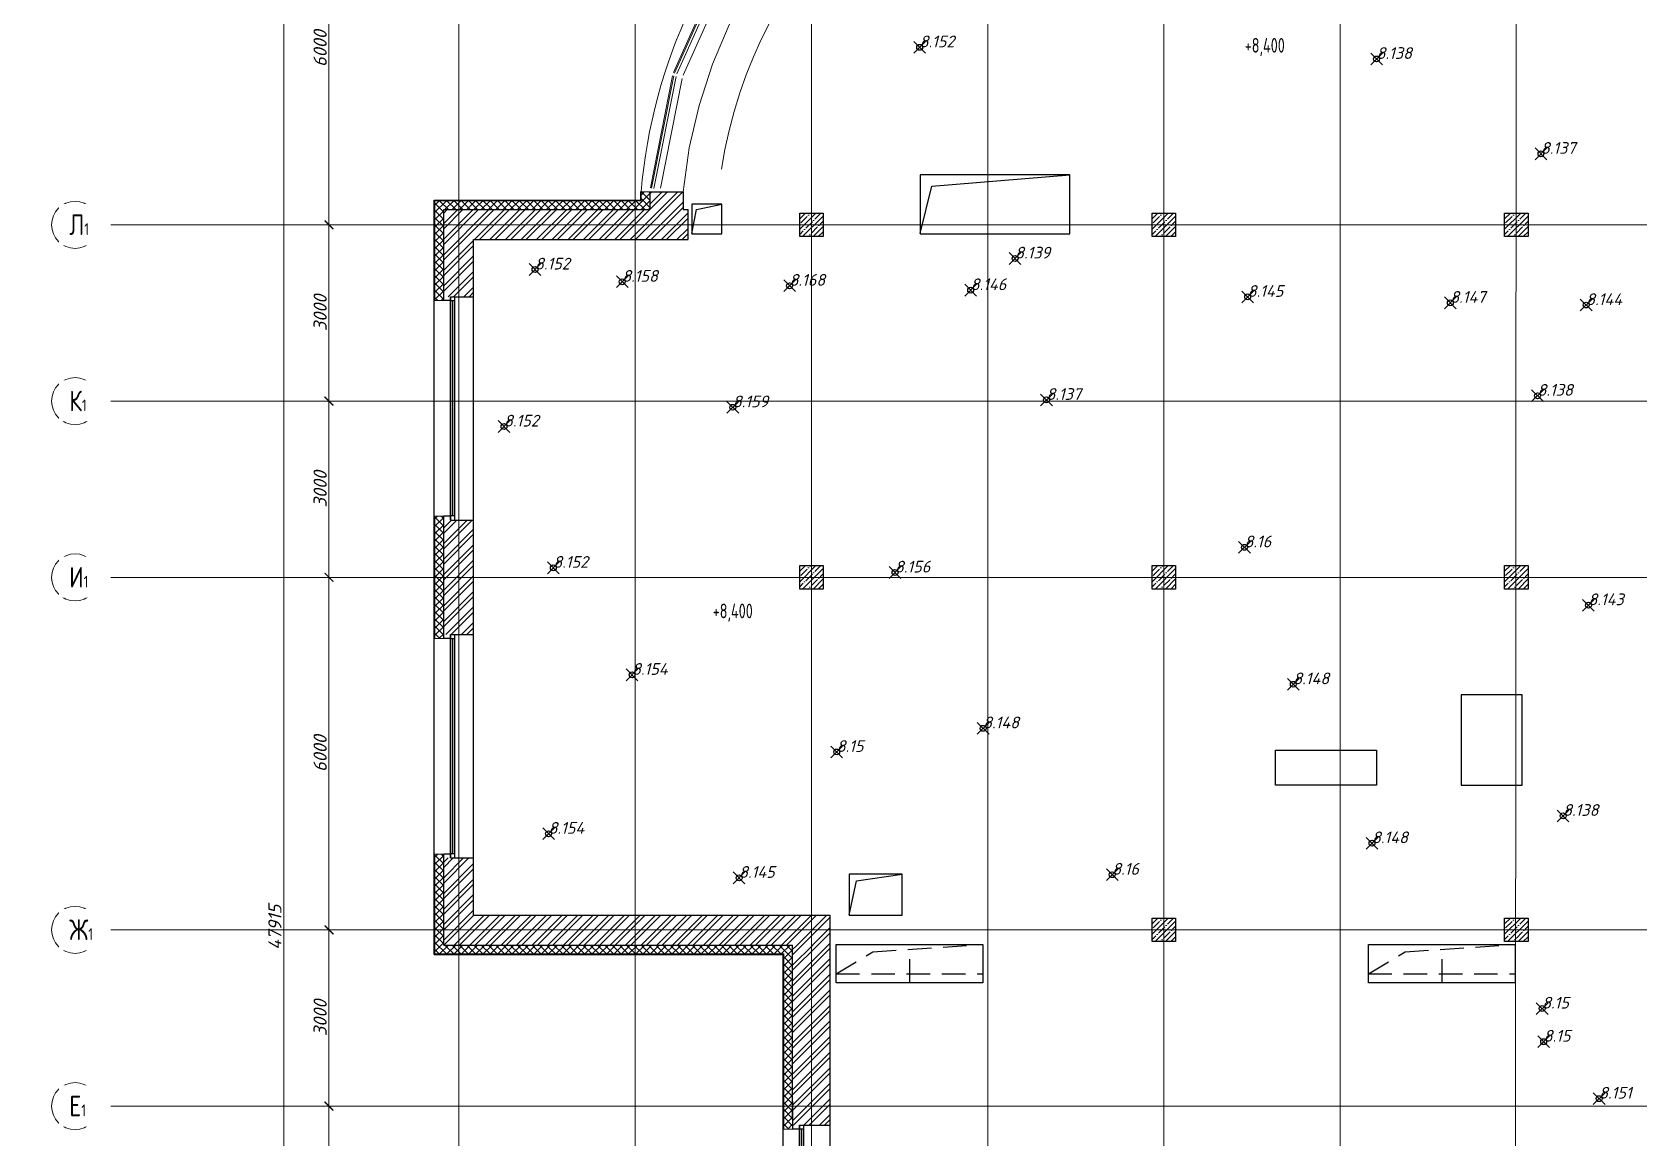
# Model space of a CAD drawing. Header units: millimetres. Extents: x -2 to 546, y 0 to 356.
# Drawn here: x 323.94 to 351.29, y 294.48 to 313.3 of the extents above; entities that cross this region are included whole.
import ezdxf
from ezdxf import colors
from ezdxf.entities.mleader import LeaderData, LeaderLine
from ezdxf.math import Vec2, Vec3

# ---------------------------------------------------------------- set-up
doc = ezdxf.new("R2010")
doc.units = ezdxf.units.MM
doc.header["$PDMODE"] = 35
doc.header["$PDSIZE"] = 0.1
doc.linetypes.add('CENTER', pattern=[2, 1.25, -0.25, 0.25, -0.25])
doc.linetypes.add('HIDDEN', pattern=[6, 4, -2])
for name, color, linetype in [('Aks_скрытые_линии', 7, 'HIDDEN'), ('Aks_Схема', 3, 'Continuous'), ('АР_новое окно', 155, 'Continuous'), ('М_0_ПД2.6', 230, 'Continuous'), ('М_проемы ОВ нч', 210, 'Continuous'), ('М_шахты ОВ-АР', 10, 'Continuous'), ('Пикет', 7, 'Continuous')]:
    doc.layers.add(name, color=color, linetype=linetype)
for name, color, linetype, lineweight in [('АР_Колонны', 250, 'Continuous', 30), ('АР_Колонны Штрих', 250, 'Continuous', 5), ('АР_Навесной фасад', 147, 'Continuous', 5), ('АР_Окна', 4, 'Continuous', 0), ('АР_Оси', 195, 'Continuous', 9), ('АР_Оси размеры', 164, 'Continuous', 9), ('АР_Отметки', 250, 'Continuous', 15), ('АР_Подоконники', 163, 'Continuous', 9), ('АР_Сущ Несущая стена', 216, 'Continuous', 30), ('АР_Утеплитель', 250, 'Continuous', 9), ('АР_Штриховка кирпич', 250, 'Continuous', 9), ('перекр 0.3', 181, 'Continuous', 30)]:
    doc.layers.add(name, color=color, linetype=linetype, lineweight=lineweight)
doc.styles.add('ISOCPEUR', font='isocpeur.ttf', dxfattribs={"width": 0.7})
doc.styles.add('ГОСТ 2.304', font='isocpeur.ttf', dxfattribs={"width": 0.7})
doc.styles.add('Мой', font='isocpeui.ttf')
doc.dimstyles.new('Размер в модели', dxfattribs={"dimscale": 0.5, "dimtxt": 0.45, "dimasz": 0.3, "dimexe": 0.05, "dimexo": 0.05, "dimgap": 0.07, "dimtad": 1, "dimdec": 0, "dimlfac": 1000, "dimzin": 1, "dimdsep": 46, "dimtxsty": 'Мой', "dimblk": 'ARCHTICK', "dimcen": 0, "dimdle": 0.05, "dimclrd": 7, "dimclre": 7, "dimclrt": 7, "dimadec": 7, "dimazin": 0, "dimtfac": 1, "dimtdec": 0, "dimtmove": 0, "dimatfit": 3, "dimfxl": 1, "dimfxlon": 1, "dimtolj": 1, "dimtzin": 9, "dimlwd": 13, "dimlwe": -1, "dimarcsym": 1})
pattern_1 = [(45, (-614.04241, 356.24629), (-0.13258252, 0.13258252), []), (45, (-613.95402, 356.24629), (-0.13258252, 0.13258252), [])]

# ---------------------------------------------------------------- blocks, each defined once
blk = doc.blocks.new('*U35')
at = {"layer": 'АР_новое окно', "lineweight": 20}
for p, q in [((0, 1600), (-70, 1600)), ((0, 0), (-70, 0))]:
    blk.add_line(p, q, dxfattribs=at)
at = {"layer": 'АР_новое окно'}
for p, q in [((-70, 1600), (-70, 0)), ((-70, 0), (-70, 1600)), ((0, 1530), (-70, 1530)), ((-35, 1530), (-35, 70)), ((0, 1600), (0, 0)), ((0, 70), (-70, 70))]:
    blk.add_line(p, q, dxfattribs=at)
blk = doc.blocks.new('_ArchTick')
at = {"color": 0, "linetype": 'ByBlock', "const_width": 0.15}
blk.add_lwpolyline([(-0.5, -0.5), (0.5, 0.5)], dxfattribs=at)
blk = doc.blocks.new('*D250')
at = {"layer": 'АР_Оси размеры', "color": 7, "ltscale": 100, "transparency": 16777216}
for p, q in [((329.39, 295.024), (328.967, 295.024)), ((329.492, 292.024), (328.967, 292.024))]:
    blk.add_line(p, q, dxfattribs=at)
at = {"layer": 'АР_Оси размеры', "color": 7, "lineweight": 13, "ltscale": 100, "transparency": 16777216}
blk.add_line((328.992, 291.999), (328.992, 295.049), dxfattribs=at)
at = {"layer": 'АР_Оси размеры', "color": 7, "linetype": 'ByBlock', "lineweight": 13, "transparency": 16777216, "xscale": 0.15, "yscale": 0.15, "zscale": 0.15}
for p, rotation in [((328.992, 295.024), 90), ((328.992, 292.024), 270)]:
    blk.add_blockref('_ArchTick', p, dxfattribs=dict(at, rotation=rotation))
at = {"layer": 'АР_Оси размеры', "color": 7, "transparency": 16777216, "insert": (328.841, 293.524), "char_height": 0.225, "attachment_point": 5, "rotation": 90, "style": 'Мой'}
blk.add_mtext('\\A1;3000', dxfattribs=at)
blk = doc.blocks.new('*D251')
at = {"layer": 'АР_Оси размеры', "color": 7, "ltscale": 100, "transparency": 16777216}
for p, q in [((329.39, 298.024), (328.967, 298.024)), ((329.492, 295.024), (328.967, 295.024))]:
    blk.add_line(p, q, dxfattribs=at)
at = {"layer": 'АР_Оси размеры', "color": 7, "lineweight": 13, "ltscale": 100, "transparency": 16777216}
blk.add_line((328.992, 294.999), (328.992, 298.049), dxfattribs=at)
at = {"layer": 'АР_Оси размеры', "color": 7, "linetype": 'ByBlock', "lineweight": 13, "transparency": 16777216, "xscale": 0.15, "yscale": 0.15, "zscale": 0.15}
for p, rotation in [((328.992, 298.024), 90), ((328.992, 295.024), 270)]:
    blk.add_blockref('_ArchTick', p, dxfattribs=dict(at, rotation=rotation))
at = {"layer": 'АР_Оси размеры', "color": 7, "transparency": 16777216, "insert": (328.841, 296.524), "char_height": 0.225, "attachment_point": 5, "rotation": 90, "style": 'Мой'}
blk.add_mtext('\\A1;3000', dxfattribs=at)
blk = doc.blocks.new('*D252')
at = {"layer": 'АР_Оси размеры', "color": 7, "ltscale": 100, "transparency": 16777216}
for p, q in [((329.492, 304.024), (328.967, 304.024)), ((329.39, 298.024), (328.967, 298.024))]:
    blk.add_line(p, q, dxfattribs=at)
at = {"layer": 'АР_Оси размеры', "color": 7, "lineweight": 13, "ltscale": 100, "transparency": 16777216}
blk.add_line((328.992, 297.999), (328.992, 304.049), dxfattribs=at)
at = {"layer": 'АР_Оси размеры', "color": 7, "linetype": 'ByBlock', "lineweight": 13, "transparency": 16777216, "xscale": 0.15, "yscale": 0.15, "zscale": 0.15}
for p, rotation in [((328.992, 304.024), 90), ((328.992, 298.024), 270)]:
    blk.add_blockref('_ArchTick', p, dxfattribs=dict(at, rotation=rotation))
at = {"layer": 'АР_Оси размеры', "color": 7, "transparency": 16777216, "insert": (328.841, 301.024), "char_height": 0.225, "attachment_point": 5, "rotation": 90, "style": 'Мой'}
blk.add_mtext('\\A1;6000', dxfattribs=at)
blk = doc.blocks.new('*D253')
at = {"layer": 'АР_Оси размеры', "color": 7, "ltscale": 100, "transparency": 16777216}
for p, q in [((329.478, 307.024), (328.967, 307.024)), ((329.492, 304.024), (328.967, 304.024))]:
    blk.add_line(p, q, dxfattribs=at)
at = {"layer": 'АР_Оси размеры', "color": 7, "lineweight": 13, "ltscale": 100, "transparency": 16777216}
blk.add_line((328.992, 303.999), (328.992, 307.049), dxfattribs=at)
at = {"layer": 'АР_Оси размеры', "color": 7, "linetype": 'ByBlock', "lineweight": 13, "transparency": 16777216, "xscale": 0.15, "yscale": 0.15, "zscale": 0.15}
for p, rotation in [((328.992, 307.024), 90), ((328.992, 304.024), 270)]:
    blk.add_blockref('_ArchTick', p, dxfattribs=dict(at, rotation=rotation))
at = {"layer": 'АР_Оси размеры', "color": 7, "transparency": 16777216, "insert": (328.841, 305.524), "char_height": 0.225, "attachment_point": 5, "rotation": 90, "style": 'Мой'}
blk.add_mtext('\\A1;3000', dxfattribs=at)
blk = doc.blocks.new('*D254')
at = {"layer": 'АР_Оси размеры', "color": 7, "ltscale": 100, "transparency": 16777216}
for p, q in [((329.478, 310.024), (328.967, 310.024)), ((329.492, 307.024), (328.967, 307.024))]:
    blk.add_line(p, q, dxfattribs=at)
at = {"layer": 'АР_Оси размеры', "color": 7, "lineweight": 13, "ltscale": 100, "transparency": 16777216}
blk.add_line((328.992, 306.999), (328.992, 310.049), dxfattribs=at)
at = {"layer": 'АР_Оси размеры', "color": 7, "linetype": 'ByBlock', "lineweight": 13, "transparency": 16777216, "xscale": 0.15, "yscale": 0.15, "zscale": 0.15}
for p, rotation in [((328.992, 310.024), 90), ((328.992, 307.024), 270)]:
    blk.add_blockref('_ArchTick', p, dxfattribs=dict(at, rotation=rotation))
at = {"layer": 'АР_Оси размеры', "color": 7, "transparency": 16777216, "insert": (328.841, 308.524), "char_height": 0.225, "attachment_point": 5, "rotation": 90, "style": 'Мой'}
blk.add_mtext('\\A1;3000', dxfattribs=at)
blk = doc.blocks.new('*D255')
at = {"layer": 'АР_Оси размеры', "color": 7, "ltscale": 100, "transparency": 16777216}
for p, q in [((329.492, 316.024), (328.967, 316.024)), ((329.478, 310.024), (328.967, 310.024))]:
    blk.add_line(p, q, dxfattribs=at)
at = {"layer": 'АР_Оси размеры', "color": 7, "lineweight": 13, "ltscale": 100, "transparency": 16777216}
blk.add_line((328.992, 309.999), (328.992, 316.049), dxfattribs=at)
at = {"layer": 'АР_Оси размеры', "color": 7, "linetype": 'ByBlock', "lineweight": 13, "transparency": 16777216, "xscale": 0.15, "yscale": 0.15, "zscale": 0.15}
for p, rotation in [((328.992, 316.024), 90), ((328.992, 310.024), 270)]:
    blk.add_blockref('_ArchTick', p, dxfattribs=dict(at, rotation=rotation))
at = {"layer": 'АР_Оси размеры', "color": 7, "transparency": 16777216, "insert": (328.841, 313.024), "char_height": 0.225, "attachment_point": 5, "rotation": 90, "style": 'Мой'}
blk.add_mtext('\\A1;6000', dxfattribs=at)
blk = doc.blocks.new('*D258')
at = {"layer": 'АР_Оси размеры', "color": 7, "ltscale": 100, "transparency": 16777216}
for p, q in [((328.19, 322.024), (328.246, 322.024)), ((328.19, 274.109), (328.246, 274.109))]:
    blk.add_line(p, q, dxfattribs=at)
at = {"layer": 'АР_Оси размеры', "color": 7, "lineweight": 13, "ltscale": 100, "transparency": 16777216}
blk.add_line((328.221, 322.049), (328.221, 274.084), dxfattribs=at)
at = {"layer": 'АР_Оси размеры', "color": 7, "linetype": 'ByBlock', "lineweight": 13, "transparency": 16777216, "xscale": 0.15, "yscale": 0.15, "zscale": 0.15}
for p, rotation in [((328.221, 322.024), 90), ((328.221, 274.109), 270)]:
    blk.add_blockref('_ArchTick', p, dxfattribs=dict(at, rotation=rotation))
at = {"layer": 'АР_Оси размеры', "color": 7, "transparency": 16777216, "insert": (328.071, 298.067), "char_height": 0.225, "attachment_point": 5, "rotation": 90, "style": 'Мой'}
blk.add_mtext('\\A1;47915', dxfattribs=at)
blk = doc.blocks.new('*U34')
at = {"layer": 'АР_новое окно', "lineweight": 20}
for p, q in [((0, 3800), (-70, 3800)), ((0, 0), (-70, 0))]:
    blk.add_line(p, q, dxfattribs=at)
at = {"layer": 'АР_новое окно'}
for p, q in [((-70, 3800), (-70, 0)), ((-70, 0), (-70, 3800)), ((0, 3730), (-70, 3730)), ((-35, 3730), (-35, 70)), ((0, 3800), (0, 0)), ((0, 70), (-70, 70))]:
    blk.add_line(p, q, dxfattribs=at)
blk = doc.blocks.new('A$Ca602dfc3')
at = {"layer": 'АР_Навесной фасад', "ltscale": 100}
for p, q in [((1718, -116), (552, -1668)), ((1735, -125), (566, -1683)), ((1769, -150), (599, -1708)), ((1842, -232), (701, -1749)), ((-260, -3502), (523, -1722)), ((-243, -3512), (542, -1727)), ((-204, -3527), (580, -1743)), ((-96, -3545), (671, -1804)), ((-635, -5471), (-276, -3562)), ((-256, -3561), (-616, -5477)), ((-215, -3568), (-575, -5482)), ((-112, -3605), (-465, -5476))]:
    blk.add_line(p, q, dxfattribs=at)
blk = doc.blocks.new('_DotSmall')
at = {"color": 0, "linetype": 'ByBlock', "const_width": 0.5}
blk.add_lwpolyline([(-0.0625, 0, 1), (0.0625, 0, 1)], format="xyb", close=True, dxfattribs=at)
blk = doc.blocks.new('Aks_es_drop_rect_2500_500_100_50_50_wipe')
at = {"color": 0, "linetype": 'ByBlock', "lineweight": -2}
blk.add_wipeout([(-12.5, 2.5), (12.5, 2.5), (12.5, -4), (-12.5, -4)], dxfattribs=at)
blk = doc.blocks.new('Aks_es_drop_rect_2500_500_100_50_50')
at = {"color": 0, "linetype": 'ByBlock', "lineweight": -2}
blk.add_blockref('Aks_es_drop_rect_2500_500_100_50_50_wipe', (0, 0), dxfattribs=at)
for p, q in [((-12.5, 2.5), (12.5, 2.5)), ((-12.5, -4), (-12.5, 2.5)), ((12.5, 2.5), (12.5, -4)), ((12.5, -4), (-12.5, -4))]:
    blk.add_line(p, q, dxfattribs=at)
at = {"layer": 'Aks_скрытые_линии'}
for p, q in [((-12.5, -2.5), (-6.25, 1.25)), ((-6.25, 1.25), (12.5, 2.5)), ((-12.5, -2.5), (12.5, -2.5))]:
    blk.add_line(p, q, dxfattribs=at)
at = {"layer": 'Aks_Схема'}
blk.add_line((0, 0), (0, -4), dxfattribs=at)
blk = doc.blocks.new('прпр')
at = {"layer": 'АР_Колонны Штрих', "ltscale": 100}
h = blk.add_hatch(dxfattribs=at)
h.set_pattern_fill('ANSI35', scale=0.5)
h.set_pattern_definition([(45, (-620.04791, 350.09565), (-0.088388348, 0.088388348), []), (45, (-619.95952, 350.09565), (-0.088388348, 0.088388348), [0.15625, -0.03125, 0, -0.03125])])
h.paths.add_polyline_path([(337.4042, 310.2242), (337.0042, 310.2242), (337.0042, 309.8242), (337.4042, 309.8242)])
h = blk.add_hatch(dxfattribs=at)
h.set_pattern_fill('ANSI35', scale=0.5)
h.set_pattern_definition([(45, (-614.04791, 350.09565), (-0.088388348, 0.088388348), []), (45, (-613.95952, 350.09565), (-0.088388348, 0.088388348), [0.15625, -0.03125, 0, -0.03125])])
h.paths.add_polyline_path([(343.4042, 310.2242), (343.0042, 310.2242), (343.0042, 309.8242), (343.4042, 309.8242)])
h = blk.add_hatch(dxfattribs=at)
h.set_pattern_fill('ANSI35', scale=0.5)
h.set_pattern_definition([(45, (-608.04791, 350.09565), (-0.088388348, 0.088388348), []), (45, (-607.95952, 350.09565), (-0.088388348, 0.088388348), [0.15625, -0.03125, 0, -0.03125])])
h.paths.add_polyline_path([(349.4042, 310.2242), (349.0042, 310.2242), (349.0042, 309.8242), (349.4042, 309.8242)])
h = blk.add_hatch(dxfattribs=at)
h.set_pattern_fill('ANSI35', scale=0.5)
h.set_pattern_definition([(45, (-620.04791, 344.09565), (-0.088388348, 0.088388348), []), (45, (-619.95952, 344.09565), (-0.088388348, 0.088388348), [0.15625, -0.03125, 0, -0.03125])])
h.paths.add_polyline_path([(337.4042, 304.2242), (337.0042, 304.2242), (337.0042, 303.8242), (337.4042, 303.8242)])
h = blk.add_hatch(dxfattribs=at)
h.set_pattern_fill('ANSI35', scale=0.5)
h.set_pattern_definition([(45, (-614.04791, 344.09565), (-0.088388348, 0.088388348), []), (45, (-613.95952, 344.09565), (-0.088388348, 0.088388348), [0.15625, -0.03125, 0, -0.03125])])
h.paths.add_polyline_path([(343.4042, 304.2242), (343.0042, 304.2242), (343.0042, 303.8242), (343.4042, 303.8242)])
h = blk.add_hatch(dxfattribs=at)
h.set_pattern_fill('ANSI35', scale=0.5)
h.set_pattern_definition([(45, (-608.04791, 344.09565), (-0.088388348, 0.088388348), []), (45, (-607.95952, 344.09565), (-0.088388348, 0.088388348), [0.15625, -0.03125, 0, -0.03125])])
h.paths.add_polyline_path([(349.4042, 304.2242), (349.0042, 304.2242), (349.0042, 303.8242), (349.4042, 303.8242)])
h = blk.add_hatch(dxfattribs=at)
h.set_pattern_fill('ANSI35', scale=0.5)
h.set_pattern_definition([(45, (-614.04791, 338.09565), (-0.088388348, 0.088388348), []), (45, (-613.95952, 338.09565), (-0.088388348, 0.088388348), [0.15625, -0.03125, 0, -0.03125])])
h.paths.add_polyline_path([(343.4042, 298.2242), (343.0042, 298.2242), (343.0042, 297.8242), (343.4042, 297.8242)])
h = blk.add_hatch(dxfattribs=at)
h.set_pattern_fill('ANSI35', scale=0.5)
h.set_pattern_definition([(45, (-608.04791, 338.09565), (-0.088388348, 0.088388348), []), (45, (-607.95952, 338.09565), (-0.088388348, 0.088388348), [0.15625, -0.03125, 0, -0.03125])])
h.paths.add_polyline_path([(349.4042, 298.2242), (349.0042, 298.2242), (349.0042, 297.8242), (349.4042, 297.8242)])
at = {"layer": 'АР_Утеплитель', "ltscale": 100}
h = blk.add_hatch(dxfattribs=at)
h.set_pattern_fill('ANSI37', color=256, scale=0.7)
h.set_pattern_definition([(45, (-645.09546, 345.086325), (-0.061871843, 0.061871843), []), (135, (-645.09546, 345.086325), (-0.061871843, -0.061871843), [])])
h.paths.add_polyline_path([(330.9444, 310.2842), (330.9445, 308.7342), (330.7945, 308.7342), (330.7944, 310.4342), (334.304, 310.4342), (334.304, 310.5842), (334.454, 310.5842), (334.454, 310.2842)])
h = blk.add_hatch(dxfattribs=at)
h.set_pattern_fill('ANSI37', color=256, scale=0.7)
h.set_pattern_definition([(45, (-645.09578, 338.876325), (-0.061871843, 0.061871843), []), (135, (-645.09578, 338.876325), (-0.061871843, -0.061871843), [])])
h.paths.add_polyline_path([(330.9444, 305.0642), (330.9442, 302.9842), (330.7942, 302.9842), (330.7944, 305.0642)])
h = blk.add_hatch(dxfattribs=at)
h.set_pattern_fill('ANSI37', color=256, scale=0.7)
h.set_pattern_definition([(45, (-639.1559, 330.526035), (-0.061871843, 0.061871843), []), (135, (-639.1559, 330.526035), (-0.061871843, -0.061871843), [])])
h.paths.add_polyline_path([(336.8841, 297.7642), (336.8841, 294.6339), (336.7341, 294.6339), (336.7341, 297.6142), (330.7942, 297.6142), (330.7942, 299.3142), (330.9442, 299.3142), (330.9442, 297.7642)])
at = {"layer": 'АР_Штриховка кирпич', "ltscale": 100}
h = blk.add_hatch(dxfattribs=at)
h.set_pattern_fill('ANSI32', color=256, scale=0.5)
h.set_pattern_definition(pattern_1)
h.paths.add_polyline_path([(335.1042, 310.2793), (335.0209, 310.2842), (335.0209, 310.5842), (334.454, 310.5842), (334.454, 310.2842), (330.9442, 310.2843), (330.9442, 308.7992), (331.4542, 308.7992), (331.4542, 309.7742), (335.1042, 309.769)])
h = blk.add_hatch(dxfattribs=at)
h.set_pattern_fill('ANSI32', color=256, scale=0.5)
h.set_pattern_definition([(45, (-614.04241, 359.28629), (-0.13258252, 0.13258252), []), (45, (-613.95402, 359.28629), (-0.13258252, 0.13258252), [])])
h.paths.add_polyline_path([(331.4542, 304.9992), (330.9442, 304.9992), (330.9442, 303.0492), (331.4542, 303.0492)])
h = blk.add_hatch(dxfattribs=at)
h.set_pattern_fill('ANSI32', color=256, scale=0.5)
h.set_pattern_definition(pattern_1)
h.paths.add_polyline_path([(331.4542, 299.2492), (330.9442, 299.2492), (330.9442, 297.7642), (336.8841, 297.7642), (336.8842, 297.7642), (337.5242, 297.7642), (337.5241, 298.2742), (331.4542, 298.2742)])
h = blk.add_hatch(dxfattribs=at)
h.set_pattern_fill('ANSI32', color=256, scale=0.5)
h.set_pattern_definition(pattern_1)
h.paths.add_polyline_path([(337.5242, 297.766), (336.8842, 297.766), (336.8841, 294.6989), (337.5241, 294.6989)])
at = {"layer": 'АР_Колонны', "color": 7, "ltscale": 100}
for points in [[(337.0042, 310.2242), (337.4042, 310.2242), (337.4042, 309.8242), (337.0042, 309.8242)], [(343.0042, 310.2242), (343.4042, 310.2242), (343.4042, 309.8242), (343.0042, 309.8242)], [(349.0042, 310.2242), (349.4042, 310.2242), (349.4042, 309.8242), (349.0042, 309.8242)], [(337.0042, 304.2242), (337.4042, 304.2242), (337.4042, 303.8242), (337.0042, 303.8242)], [(343.0042, 304.2242), (343.4042, 304.2242), (343.4042, 303.8242), (343.0042, 303.8242)], [(349.0042, 304.2242), (349.4042, 304.2242), (349.4042, 303.8242), (349.0042, 303.8242)], [(343.0042, 298.2242), (343.4042, 298.2242), (343.4042, 297.8242), (343.0042, 297.8242)], [(349.0042, 298.2242), (349.4042, 298.2242), (349.4042, 297.8242), (349.0042, 297.8242)]]:
    blk.add_lwpolyline(points, close=True, dxfattribs=at)
at = {"layer": 'АР_Навесной фасад', "ltscale": 100}
for p, q in [((330.7842, 310.4442), (334.294, 310.4442)), ((330.7942, 310.4342), (334.304, 310.4342))]:
    blk.add_line(p, q, dxfattribs=at)
at = {"layer": 'АР_Навесной фасад', "color": 18, "ltscale": 100, "true_color": 0x000000}
for points in [[(334.294, 310.5842), (334.294, 310.4442)], [(334.294, 310.5842), (334.454, 310.5842)], [(334.304, 310.5842), (334.304, 310.4342)], [(330.9445, 308.7342), (330.7842, 308.7342)], [(330.9445, 305.0642), (330.7842, 305.0642)], [(330.9445, 302.9842), (330.7842, 302.9842)], [(330.9445, 299.3142), (330.7842, 299.3142)], [(336.8841, 294.6339), (336.7241, 294.6339)]]:
    blk.add_lwpolyline(points, dxfattribs=at)
at = {"layer": 'АР_новое окно', "ltscale": 100}
for p, q in [((330.7842, 297.6042), (330.7842, 310.4442)), ((330.7942, 308.7342), (330.7942, 310.4342)), ((330.7942, 302.9842), (330.7942, 305.0642)), ((330.7942, 297.6142), (330.7942, 299.3142)), ((330.7842, 297.6042), (336.7241, 297.6042)), ((330.7942, 297.6142), (336.7341, 297.6142)), ((336.7341, 294.6339), (336.7341, 297.6142))]:
    blk.add_line(p, q, dxfattribs=at)
at = {"layer": 'АР_новое окно'}
for p, q in [((331.4542, 304.9992), (331.4542, 308.7992)), ((331.4542, 299.2492), (331.4542, 303.0492)), ((336.7241, 273.3092), (336.7241, 297.6042)), ((337.5241, 293.0989), (337.5241, 294.6989))]:
    blk.add_line(p, q, dxfattribs=at)
at = {"layer": 'АР_Окна', "lineweight": 15, "ltscale": 100}
blk.add_line((331.4542, 307.9492), (331.4542, 309.2592), dxfattribs=at)
at = {"layer": 'АР_Оси', "linetype": 'CENTER', "ltscale": 1000}
for p, q in [((331.2042, 325.7866), (331.2042, 270.0543)), ((334.2042, 325.7866), (334.2042, 270.0543)), ((337.2042, 325.7866), (337.2042, 270.0543)), ((340.2042, 325.7866), (340.2042, 270.0543)), ((343.2042, 325.7866), (343.2042, 270.0543)), ((346.2042, 325.7866), (346.2042, 270.0543)), ((349.2042, 325.7866), (349.1742, 270.0543)), ((325.0705, 310.0242), (408.2489, 310.0242)), ((325.0705, 307.0242), (408.2489, 307.0242)), ((325.0705, 304.0242), (408.2489, 304.0242)), ((325.0705, 298.0242), (408.2489, 298.0242)), ((325.0705, 295.0242), (408.2489, 295.0242))]:
    blk.add_line(p, q, dxfattribs=at)
at = {"layer": 'АР_Оси', "ltscale": 0.5}
for centre in [(324.6705, 310.0242), (324.6705, 307.0242), (324.6705, 304.0242), (324.6705, 298.0242), (324.6705, 295.0242)]:
    blk.add_circle(centre, 0.4, dxfattribs=at)
at = {"layer": 'АР_Подоконники', "ltscale": 100}
blk.add_arc((343.4323, 309.795), 7.8484, 95.28328, 171.35924, dxfattribs=at)
at = {"layer": 'АР_Сущ Несущая стена', "color": 7, "ltscale": 100}
for p, q in [((334.454, 310.5842), (335.0209, 310.5842)), ((330.9442, 308.7342), (330.9442, 310.2842)), ((330.9442, 310.2842), (334.454, 310.2842)), ((335.0209, 310.2842), (335.1042, 310.2842)), ((335.1042, 309.7742), (335.1042, 310.2842)), ((331.4542, 308.7992), (331.4542, 309.7742)), ((331.4542, 309.7742), (335.1042, 309.7742)), ((331.0631, 308.7992), (331.4542, 308.7992)), ((331.0631, 308.7342), (331.0631, 308.7992)), ((331.0631, 308.7342), (330.9442, 308.7342)), ((330.9442, 302.9842), (330.9442, 305.0642)), ((331.0631, 305.0642), (330.9442, 305.0642)), ((331.0631, 304.9992), (331.0631, 305.0642)), ((331.0631, 304.9992), (331.4542, 304.9992)), ((331.4542, 303.0492), (331.4542, 304.9992)), ((331.0631, 303.0492), (331.4542, 303.0492)), ((331.0631, 302.9842), (331.0631, 303.0492)), ((331.0631, 302.9842), (330.9442, 302.9842)), ((330.9442, 297.7642), (330.9442, 299.3142)), ((331.0631, 299.3142), (330.9442, 299.3142)), ((331.0631, 299.2492), (331.0631, 299.3142)), ((331.0631, 299.2492), (331.4542, 299.2492)), ((331.4542, 298.2742), (331.4542, 299.2492)), ((331.4542, 298.2742), (337.5241, 298.2742)), ((330.9442, 297.7642), (336.8841, 297.7642)), ((336.8841, 294.7942), (336.8841, 297.7642)), ((336.8841, 295.1082), (336.8841, 294.6339)), ((337.003, 294.6339), (336.8841, 294.6339)), ((337.003, 294.6989), (337.5241, 294.6989)), ((337.003, 294.6339), (337.003, 294.6989))]:
    blk.add_line(p, q, dxfattribs=at)
at = {"layer": 'АР_Сущ Несущая стена', "color": 7, "lineweight": 15, "ltscale": 100}
for p, q in [((331.0631, 304.9992), (331.0631, 308.7992)), ((331.0631, 299.2492), (331.0631, 303.0492)), ((337.003, 293.0989), (337.003, 294.6989))]:
    blk.add_line(p, q, dxfattribs=at)
at = {"layer": 'АР_Сущ Несущая стена', "color": 7, "ltscale": 100}
for points in [[(334.454, 310.5842), (334.454, 310.2842)], [(335.0209, 310.5842), (335.0209, 310.2842)]]:
    blk.add_lwpolyline(points, dxfattribs=at)
at = {"layer": 'АР_Сущ Несущая стена', "lineweight": 18, "ltscale": 100}
blk.add_arc((343.4213, 309.8186), 9.1489, 94.87234, 175.19782, dxfattribs=at)
at = {"layer": 'М_проемы ОВ нч', "color": 1, "linetype": 'ByBlock'}
for points in [[(339.0542, 309.8742), (339.256, 310.6824), (341.6042, 310.8741)], [(335.1661, 309.8742), (335.2473, 310.2826), (335.6814, 310.3738)]]:
    blk.add_lwpolyline(points, dxfattribs=at)
for points in [[(339.0542, 309.8739), (341.6042, 309.8739), (341.6042, 310.8738), (339.0542, 310.8738)], [(335.1661, 309.8739), (335.6814, 309.8739), (335.6814, 310.3738), (335.1661, 310.3738)], [(348.2647, 300.4847), (349.3042, 300.4844), (349.3042, 302.025), (348.2647, 302.0253)], [(346.8242, 300.4847), (345.1017, 300.4847), (345.1017, 301.0847), (346.8242, 301.0847)], [(337.8491, 298.2742), (338.7491, 298.2742), (338.7491, 298.9742), (337.8491, 298.9742)]]:
    blk.add_lwpolyline(points, close=True, dxfattribs=at)
at = {"layer": 'М_шахты ОВ-АР', "linetype": 'ByBlock'}
blk.add_lwpolyline([(337.8491, 298.2742), (337.9708, 298.8601), (338.7491, 298.9742)], dxfattribs=at)
at = {"layer": 'перекр 0.3', "color": 7, "linetype": 'HIDDEN', "lineweight": 5, "ltscale": 50}
blk.add_arc((343.4323, 309.795), 8.4484, 95.28328, 174.64014, dxfattribs=at)
at = {"ltscale": 100, "xscale": 0.001, "yscale": 0.001, "zscale": 0.001, "rotation": 359.5025506726814}
blk.add_blockref('A$Ca602dfc3', (335.1462, 316.1177), dxfattribs=at)
at = {"layer": 'АР_новое окно', "xscale": -0.001, "yscale": 0.001, "zscale": 0.001, "rotation": 180}
for name, p in [('*U34', (331.1331, 308.7992)), ('*U34', (331.1331, 303.0492)), ('*U35', (337.073, 294.6989))]:
    blk.add_blockref(name, p, dxfattribs=at)
at = {"layer": 'АР_Оси размеры', "ltscale": 100}
for base, p1, p2, picture, middle in [((328.2209, 274.1092), (328.1651, 322.0242), (328.1651, 274.1092), '*D258', (328.0708, 298.0667)), ((328.9915, 316.0242), (329.5028, 310.0242), (329.6509, 316.0242), '*D255', (328.8414, 313.0242)), ((328.9915, 310.0242), (329.6458, 307.0242), (329.5028, 310.0242), '*D254', (328.8414, 308.5242)), ((328.9915, 307.0242), (329.6458, 304.0242), (329.5028, 307.0242), '*D253', (328.8414, 305.5242)), ((328.9915, 304.0242), (329.415, 298.0242), (329.6458, 304.0242), '*D252', (328.8414, 301.0242)), ((328.9915, 298.0242), (329.5545, 295.0242), (329.415, 298.0242), '*D251', (328.8414, 296.5242)), ((328.9915, 295.0242), (329.5545, 292.0242), (329.415, 295.0242), '*D250', (328.8414, 293.5242))]:
    dim = blk.add_linear_dim(base=base, p1=p1, p2=p2, angle=90, dimstyle='Размер в модели', dxfattribs=at)
    dim.commit()
    dim.dimension.update_dxf_attribs({"geometry": picture, "text_midpoint": middle})
at = {"layer": 'АР_Оси', "char_height": 0.35, "width": 0.52882, "attachment_point": 1, "line_spacing_factor": 1.149209, "style": 'ГОСТ 2.304', "bg_fill": 2}
for s, insert in [('{\\W0.8;Л\\H0.57143x;1}', (324.5707, 310.202)), ('{\\W0.8;К\\H0.57143x;1}', (324.5707, 307.202)), ('{\\W0.8;И\\H0.57143x;1}', (324.5707, 304.202)), ('{\\W0.8;Ж\\H0.57143x;1}', (324.5707, 298.202)), ('{\\W0.8;Е\\H0.57143x;1}', (324.5707, 295.202))]:
    blk.add_mtext(s, dxfattribs=dict(at, insert=insert))
at = {"layer": 'АР_Отметки'}
ml = blk.add_multileader_mtext('Standard', dxfattribs=at)
ml.set_content('Л.4', color=256, style='ISOCPEUR')
ml.set_leader_properties(color=256, linetype='Continuous', lineweight=-1)
ml.set_arrow_properties(name='DOTSMALL')
ml.build(insert=Vec2(0, 0))
ml.multileader.update_dxf_attribs({"has_text_frame": 1, "text_left_attachment_type": 4, "text_right_attachment_type": 4, "dogleg_length": 100, "arrow_head_size": 0.18})
ctx = ml.context
ctx.base_point, ctx.char_height, ctx.arrow_head_size, ctx.landing_gap_size, ctx.plane_origin = Vec3(147485.2159, 168748.814), 0.25, 0.18, 0.05, Vec3(390.2341, 309.1284)
ctx.left_attachment, ctx.right_attachment = 4, 4
notes = []
notes.append((ctx, [(0, (0, 0, 0), (0, 0), (1, 0), 1, [])]))
ctx.mtext.insert, ctx.mtext.width, ctx.mtext.line_spacing_style, ctx.mtext.flow_direction = Vec3(362.1637, 321.6194), 0.852697, 2, 5
ml = blk.add_multileader_mtext('Standard', dxfattribs=at)
ml.set_content('Л.4', color=256, style='ISOCPEUR')
ml.set_leader_properties(color=256, linetype='Continuous', lineweight=-1)
ml.set_arrow_properties(name='DOTSMALL')
ml.build(insert=Vec2(0, 0))
ml.multileader.update_dxf_attribs({"has_text_frame": 1, "text_left_attachment_type": 4, "text_right_attachment_type": 4, "dogleg_length": 100, "arrow_head_size": 0.18})
ctx = ml.context
ctx.base_point, ctx.char_height, ctx.arrow_head_size, ctx.landing_gap_size, ctx.plane_origin = Vec3(147622.5144, 168748.553), 0.25, 0.18, 0.05, Vec3(526.7959, 309.402)
ctx.left_attachment, ctx.right_attachment = 4, 4
notes.append((ctx, [(0, (0, 0, 0), (0, 0), (1, 0), 1, [])]))
ctx.mtext.insert, ctx.mtext.width, ctx.mtext.line_spacing_style, ctx.mtext.flow_direction = Vec3(499.4622, 321.3584), 0.852697, 2, 5
ml = blk.add_multileader_mtext('Standard', dxfattribs=at)
ml.set_content('+8,400', color=256, style='ISOCPEUR')
ml.set_leader_properties(color=256, linetype='Continuous', lineweight=-1)
ml.set_arrow_properties(name='DOTSMALL')
ml.build(insert=Vec2(0, 0))
ml.multileader.update_dxf_attribs({"has_text_frame": 1, "text_left_attachment_type": 4, "text_right_attachment_type": 4, "dogleg_length": 100, "arrow_head_size": 0.18})
ctx = ml.context
ctx.base_point, ctx.char_height, ctx.arrow_head_size, ctx.landing_gap_size, ctx.plane_origin = Vec3(147485.035, 168748.0566), 0.25, 0.18, 0.05, Vec3(362.476, 321.3317)
ctx.left_attachment, ctx.right_attachment = 4, 4
notes.append((ctx, [(0, (0, 0, 0), (0, 0), (1, 0), 1, [])]))
ctx.mtext.insert, ctx.mtext.width, ctx.mtext.line_spacing_style, ctx.mtext.flow_direction = Vec3(361.9827, 320.862), 0.852697, 2, 5
ml = blk.add_multileader_mtext('Standard', dxfattribs=at)
ml.set_content('+7,050', color=256, style='ISOCPEUR')
ml.set_leader_properties(color=256, linetype='Continuous', lineweight=-1)
ml.set_arrow_properties(name='DOTSMALL')
ml.build(insert=Vec2(0, 0))
ml.multileader.update_dxf_attribs({"has_text_frame": 1, "text_left_attachment_type": 4, "text_right_attachment_type": 4, "dogleg_length": 100, "arrow_head_size": 0.18})
ctx = ml.context
ctx.base_point, ctx.char_height, ctx.arrow_head_size, ctx.landing_gap_size, ctx.plane_origin = Vec3(147490.3292, 168747.9848), 0.25, 0.18, 0.05, Vec3(367.1456, 319.1893)
ctx.left_attachment, ctx.right_attachment = 4, 4
notes.append((ctx, [(0, (0, 0, 0), (0, 0), (1, 0), 1, [])]))
ctx.mtext.insert, ctx.mtext.width, ctx.mtext.line_spacing_style, ctx.mtext.flow_direction = Vec3(367.277, 320.7902), 0.852697, 2, 5
ml = blk.add_multileader_mtext('Standard', dxfattribs=at)
ml.set_content('+11,550', color=256, style='ISOCPEUR')
ml.set_leader_properties(color=256, linetype='Continuous', lineweight=-1)
ml.set_arrow_properties(name='DOTSMALL')
ml.build(insert=Vec2(0, 0))
ml.multileader.update_dxf_attribs({"has_text_frame": 1, "text_left_attachment_type": 4, "text_right_attachment_type": 4, "dogleg_length": 100, "arrow_head_size": 0.18})
ctx = ml.context
ctx.base_point, ctx.char_height, ctx.arrow_head_size, ctx.landing_gap_size, ctx.plane_origin = Vec3(147621.9099, 168747.9026), 0.25, 0.18, 0.05, Vec3(496.6465, 319.7835)
ctx.left_attachment, ctx.right_attachment = 4, 4
notes.append((ctx, [(0, (0, 0, 0), (0, 0), (1, 0), 1, [])]))
ctx.mtext.insert, ctx.mtext.width, ctx.mtext.line_spacing_style, ctx.mtext.flow_direction = Vec3(498.8577, 320.708), 0.852697, 2, 5
ml = blk.add_multileader_mtext('Standard', dxfattribs=at)
ml.set_content('+11,550', color=256, style='ISOCPEUR')
ml.set_leader_properties(color=256, linetype='Continuous', lineweight=-1)
ml.set_arrow_properties(name='DOTSMALL')
ml.build(insert=Vec2(0, 0))
ml.multileader.update_dxf_attribs({"has_text_frame": 1, "text_left_attachment_type": 4, "text_right_attachment_type": 4, "dogleg_length": 100, "arrow_head_size": 0.18})
ctx = ml.context
ctx.base_point, ctx.char_height, ctx.arrow_head_size, ctx.landing_gap_size, ctx.plane_origin = Vec3(147621.9099, 168747.9026), 0.25, 0.18, 0.05, Vec3(496.6465, 319.7835)
ctx.left_attachment, ctx.right_attachment = 4, 4
notes.append((ctx, [(0, (0, 0, 0), (0, 0), (1, 0), 1, [])]))
ctx.mtext.insert, ctx.mtext.width, ctx.mtext.line_spacing_style, ctx.mtext.flow_direction = Vec3(498.8577, 320.708), 0.852697, 2, 5
ml = blk.add_multileader_mtext('Standard', dxfattribs=at)
ml.set_content('+13,200', color=256, style='ISOCPEUR')
ml.set_leader_properties(color=256, linetype='Continuous', lineweight=-1)
ml.set_arrow_properties(name='DOTSMALL')
ml.build(insert=Vec2(0, 0))
ml.multileader.update_dxf_attribs({"has_text_frame": 1, "text_left_attachment_type": 4, "text_right_attachment_type": 4, "dogleg_length": 100, "arrow_head_size": 0.18})
ctx = ml.context
ctx.base_point, ctx.char_height, ctx.arrow_head_size, ctx.landing_gap_size, ctx.plane_origin = Vec3(147627.0658, 168747.8362), 0.25, 0.18, 0.05, Vec3(501.6465, 320.5285)
ctx.left_attachment, ctx.right_attachment = 4, 4
notes.append((ctx, [(0, (0, 0, 0), (0, 0), (1, 0), 1, [])]))
ctx.mtext.insert, ctx.mtext.width, ctx.mtext.line_spacing_style, ctx.mtext.flow_direction = Vec3(504.0135, 320.6416), 0.852697, 2, 5
ml = blk.add_multileader_mtext('Standard', dxfattribs=at)
ml.set_content('+13,340', color=256, style='ISOCPEUR')
ml.set_leader_properties(color=256, linetype='Continuous', lineweight=-1)
ml.set_arrow_properties(name='DOTSMALL')
ml.build(insert=Vec2(0, 0))
ml.multileader.update_dxf_attribs({"has_text_frame": 1, "text_left_attachment_type": 4, "text_right_attachment_type": 4, "dogleg_length": 100, "arrow_head_size": 0.18})
ctx = ml.context
ctx.base_point, ctx.char_height, ctx.arrow_head_size, ctx.landing_gap_size, ctx.plane_origin = Vec3(147626.95, 168746.2444), 0.25, 0.18, 0.05, Vec3(502.3289, 319.0113)
ctx.left_attachment, ctx.right_attachment = 4, 4
notes.append((ctx, [(0, (0, 0, 0), (0, 0), (1, 0), 1, [])]))
ctx.mtext.insert, ctx.mtext.width, ctx.mtext.line_spacing_style, ctx.mtext.flow_direction = Vec3(503.8977, 319.0498), 0.852697, 2, 5
ml = blk.add_multileader_mtext('Standard', dxfattribs=at)
ml.set_content('+6,300', color=256, style='ISOCPEUR')
ml.set_leader_properties(color=256, linetype='Continuous', lineweight=-1)
ml.set_arrow_properties(name='DOTSMALL')
ml.build(insert=Vec2(0, 0))
ml.multileader.update_dxf_attribs({"has_text_frame": 1, "text_left_attachment_type": 4, "text_right_attachment_type": 4, "dogleg_length": 100, "arrow_head_size": 0.18})
ctx = ml.context
ctx.base_point, ctx.char_height, ctx.arrow_head_size, ctx.landing_gap_size, ctx.plane_origin = Vec3(147516.4938, 168745.4046), 0.25, 0.18, 0.05, Vec3(401.7354, 315.6357)
ctx.left_attachment, ctx.right_attachment = 4, 4
notes.append((ctx, [(0, (0, 0, 0), (0, 0), (1, 0), 1, [])]))
ctx.mtext.insert, ctx.mtext.width, ctx.mtext.line_spacing_style, ctx.mtext.flow_direction = Vec3(393.4415, 318.21), 0.852697, 2, 5
ml = blk.add_multileader_mtext('Standard', dxfattribs=at)
ml.set_content('Л.5', color=256, style='ISOCPEUR')
ml.set_leader_properties(color=256, linetype='Continuous', lineweight=-1)
ml.set_arrow_properties(name='DOTSMALL')
ml.build(insert=Vec2(0, 0))
ml.multileader.update_dxf_attribs({"has_text_frame": 1, "text_left_attachment_type": 4, "text_right_attachment_type": 4, "dogleg_length": 100, "arrow_head_size": 0.18})
ctx = ml.context
ctx.base_point, ctx.char_height, ctx.arrow_head_size, ctx.landing_gap_size, ctx.plane_origin = Vec3(147515.0398, 168745.3867), 0.25, 0.18, 0.05, Vec3(417.7204, 304.1381)
ctx.left_attachment, ctx.right_attachment = 4, 4
notes.append((ctx, [(0, (0, 0, 0), (0, 0), (1, 0), 1, [])]))
ctx.mtext.insert, ctx.mtext.width, ctx.mtext.line_spacing_style, ctx.mtext.flow_direction = Vec3(391.9876, 318.1921), 0.852697, 2, 5
ml = blk.add_multileader_mtext('Standard', dxfattribs=at)
ml.set_content('+8,400', color=256, style='ISOCPEUR')
ml.set_leader_properties(color=256, linetype='Continuous', lineweight=-1)
ml.set_arrow_properties(name='DOTSMALL')
ml.build(insert=Vec2(0, 0))
ml.multileader.update_dxf_attribs({"has_text_frame": 1, "text_left_attachment_type": 4, "text_right_attachment_type": 4, "dogleg_length": 100, "arrow_head_size": 0.18})
ctx = ml.context
ctx.base_point, ctx.char_height, ctx.arrow_head_size, ctx.landing_gap_size, ctx.plane_origin = Vec3(147467.6321, 168740.3994), 0.25, 0.18, 0.05, Vec3(344.7571, 312.6644)
ctx.left_attachment, ctx.right_attachment = 4, 4
notes.append((ctx, [(0, (0, 0, 0), (0, 0), (1, 0), 1, [])]))
ctx.mtext.insert, ctx.mtext.width, ctx.mtext.line_spacing_style, ctx.mtext.flow_direction = Vec3(344.5798, 313.2049), 0.852697, 2, 5
ml = blk.add_multileader_mtext('Standard', dxfattribs=at)
ml.set_content('+8,400', color=256, style='ISOCPEUR')
ml.set_leader_properties(color=256, linetype='Continuous', lineweight=-1)
ml.set_arrow_properties(name='DOTSMALL')
ml.build(insert=Vec2(0, 0))
ml.multileader.update_dxf_attribs({"has_text_frame": 1, "text_left_attachment_type": 4, "text_right_attachment_type": 4, "dogleg_length": 100, "arrow_head_size": 0.18})
ctx = ml.context
ctx.base_point, ctx.char_height, ctx.arrow_head_size, ctx.landing_gap_size, ctx.plane_origin = Vec3(147515.836, 168738.7517), 0.25, 0.18, 0.05, Vec3(396.7019, 318.1025)
ctx.left_attachment, ctx.right_attachment = 4, 4
notes.append((ctx, [(0, (0, 0, 0), (0, 0), (1, 0), 1, [])]))
ctx.mtext.insert, ctx.mtext.width, ctx.mtext.line_spacing_style, ctx.mtext.flow_direction = Vec3(392.7837, 311.5571), 0.852697, 2, 5
ml = blk.add_multileader_mtext('Standard', dxfattribs=at)
ml.set_content('+8,400', color=256, style='ISOCPEUR')
ml.set_leader_properties(color=256, linetype='Continuous', lineweight=-1)
ml.set_arrow_properties(name='DOTSMALL')
ml.build(insert=Vec2(0, 0))
ml.multileader.update_dxf_attribs({"has_text_frame": 1, "text_left_attachment_type": 4, "text_right_attachment_type": 4, "dogleg_length": 100, "arrow_head_size": 0.18})
ctx = ml.context
ctx.base_point, ctx.char_height, ctx.arrow_head_size, ctx.landing_gap_size, ctx.plane_origin = Vec3(147488.2947, 168737.906), 0.25, 0.18, 0.05, Vec3(365.4197, 310.1709)
ctx.left_attachment, ctx.right_attachment = 4, 4
notes.append((ctx, [(0, (0, 0, 0), (0, 0), (1, 0), 1, [])]))
ctx.mtext.insert, ctx.mtext.width, ctx.mtext.line_spacing_style, ctx.mtext.flow_direction = Vec3(365.2424, 310.7114), 0.852697, 2, 5
ml = blk.add_multileader_mtext('Standard', dxfattribs=at)
ml.set_content('+8,400', color=256, style='ISOCPEUR')
ml.set_leader_properties(color=256, linetype='Continuous', lineweight=-1)
ml.set_arrow_properties(name='DOTSMALL')
ml.build(insert=Vec2(0, 0))
ml.multileader.update_dxf_attribs({"has_text_frame": 1, "text_left_attachment_type": 4, "text_right_attachment_type": 4, "dogleg_length": 100, "arrow_head_size": 0.18})
ctx = ml.context
ctx.base_point, ctx.char_height, ctx.arrow_head_size, ctx.landing_gap_size, ctx.plane_origin = Vec3(147458.5758, 168730.7719), 0.25, 0.18, 0.05, Vec3(335.7009, 303.0368)
ctx.left_attachment, ctx.right_attachment = 4, 4
notes.append((ctx, [(0, (0, 0, 0), (0, 0), (1, 0), 1, [])]))
ctx.mtext.insert, ctx.mtext.width, ctx.mtext.line_spacing_style, ctx.mtext.flow_direction = Vec3(335.5236, 303.5773), 0.852697, 2, 5
for ctx, leaders in notes:
    for number, flags, end, landing, length, lines in leaders:
        leader = LeaderData()
        leader.index, (leader.has_last_leader_line, leader.has_dogleg_vector, leader.attachment_direction) = number, flags
        leader.last_leader_point, leader.dogleg_vector, leader.dogleg_length = Vec3(end), Vec3(landing), length
        for number, points, colour, breaks in lines:
            line = LeaderLine()
            line.index, line.vertices, line.color, line.breaks = number, Vec3.list(points), colors.encode_raw_color(colour), breaks
            leader.lines.append(line)
        ctx.leaders.append(leader)
at = {"layer": 'М_0_ПД2.6', "linetype": 'Continuous', "xscale": 0.1, "yscale": 0.1, "zscale": 0.1}
for p in [(338.8741, 297.5242), (347.9342, 297.5242)]:
    blk.add_blockref('Aks_es_drop_rect_2500_500_100_50_50', p, dxfattribs=at)
at = {"layer": 'АР_Сущ Несущая стена', "color": 7, "ltscale": 100}
blk.add_line((337.5241, 294.6989), (337.5241, 298.2742), dxfattribs=at)

msp = doc.modelspace()

# ---------------------------------------------------------------- block references
msp.add_blockref('прпр', (0, 0))

# ---------------------------------------------------------------- next in the draw order: linework, layer by layer
at = {"layer": 'Пикет', "color": 1}
for p in [(339.0464, 313.046, 8.152), (346.8246, 312.8479, 8.138), (349.6221, 311.2328, 8.137), (332.499, 309.264, 8.152), (340.671, 309.451, 8.139), (333.984, 309.055, 8.158), (336.832, 308.987, 8.168), (339.915, 308.912, 8.146), (344.63, 308.798, 8.145), (348.079, 308.697, 8.147), (350.392, 308.659, 8.144), (341.2051, 307.0441, 8.137), (349.564, 307.115, 8.138), (335.8657, 306.9189, 8.159), (331.9716, 306.5912, 8.152), (344.5756, 304.5348, 8.16), (332.8106, 304.1865, 8.152), (338.6261, 304.1062, 8.156), (350.43, 303.55, 8.143), (334.1506, 302.3649, 8.154), (345.4064, 302.2042, 8.148), (340.1269, 301.4541, 8.148), (337.6345, 301.0523, 8.15), (349.999, 299.964, 8.138), (332.7302, 299.6593, 8.154), (346.7464, 299.4986, 8.148), (335.9729, 298.9092, 8.145), (342.3244, 298.9628, 8.16), (349.643, 296.684, 8.15), (349.669, 296.121, 8.15), (350.6127, 295.1513, 8.151)]:
    msp.add_point(p, dxfattribs=at)

# ---------------------------------------------------------------- next in the draw order: texts
at = {"layer": 'Пикет', "color": 5, "style": 'Мой'}
for s, p in [('8.152', (339.0464, 313.046, 8.152)), ('8.138', (346.8246, 312.8479, 8.138)), ('8.137', (349.6221, 311.2328, 8.137)), ('8.139', (340.671, 309.451, 8.139)), ('8.152', (332.499, 309.264, 8.152)), ('8.158', (333.984, 309.055, 8.158)), ('8.168', (336.832, 308.987, 8.168)), ('8.146', (339.915, 308.912, 8.146)), ('8.145', (344.63, 308.798, 8.145)), ('8.147', (348.079, 308.697, 8.147)), ('8.144', (350.392, 308.659, 8.144)), ('8.137', (341.2051, 307.0441, 8.137)), ('8.138', (349.564, 307.115, 8.138)), ('8.159', (335.8657, 306.9189, 8.159)), ('8.152', (331.9716, 306.5912, 8.152)), ('8.16', (344.5756, 304.5348, 8.16)), ('8.152', (332.8106, 304.1865, 8.152)), ('8.156', (338.6261, 304.1062, 8.156)), ('8.143', (350.43, 303.55, 8.143)), ('8.154', (334.1506, 302.3649, 8.154)), ('8.148', (345.4064, 302.2042, 8.148)), ('8.148', (340.1269, 301.4541, 8.148)), ('8.15', (337.6345, 301.0523, 8.15)), ('8.138', (349.999, 299.964, 8.138)), ('8.154', (332.7302, 299.6593, 8.154)), ('8.148', (346.7464, 299.4986, 8.148)), ('8.145', (335.9729, 298.9092, 8.145)), ('8.16', (342.3244, 298.9628, 8.16)), ('8.15', (349.643, 296.684, 8.15)), ('8.15', (349.669, 296.121, 8.15)), ('8.151', (350.6127, 295.1513, 8.151))]:
    msp.add_text(s, height=0.2, dxfattribs=at).set_placement(p)

doc.saveas('drawing.dxf')
